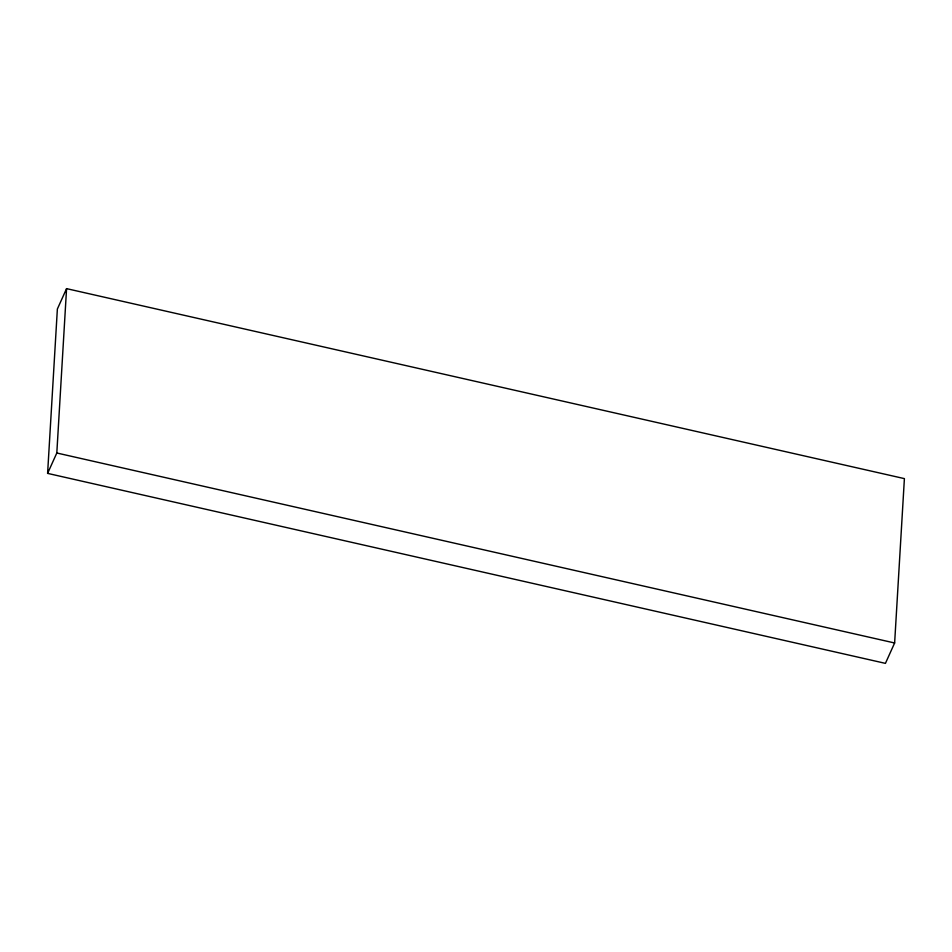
<?xml version="1.0" encoding="UTF-8"?>
<svg xmlns="http://www.w3.org/2000/svg" width="952" height="952" viewBox="0 0 952 952"><rect width="100%" height="100%" fill="white"/><g stroke="black" fill="none" stroke-linecap="round" stroke-linejoin="round"><path stroke-width="1.43" d="M47.6 473.382L57.37 309.019L66.569 288.635L904.4 478.618L894.63 642.981L885.431 663.365L47.6 473.382L56.811 452.997L66.569 288.635M56.811 452.997L894.63 642.981"/></g></svg>
